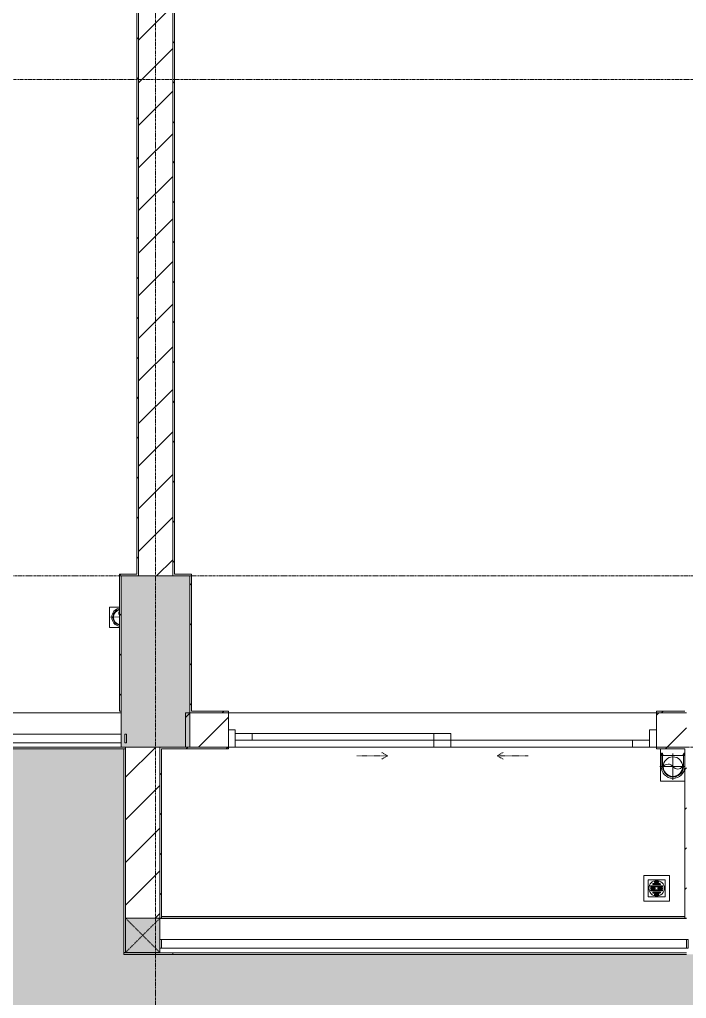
# Model space of a CAD drawing. Header units: millimetres. Extents: x 5359 to 218750, y -16347 to 109893.
# Drawn here: x 99159 to 103053, y 23068 to 28787 of the extents above; entities that cross this region are included whole.
import ezdxf

# ---------------------------------------------------------------- set-up
doc = ezdxf.new("R2010")
doc.units = ezdxf.units.MM
for name, pattern in [('Dash', [6, 3, -3]), ('Grid Line', [22.225, 12.7, -3.175, 3.175, -3.175]), ('IMPORT-CENTER _3_', [10.16, 6.35, -1.27, 1.27, -1.27])]:
    doc.linetypes.add(name, pattern=pattern)
for name, color, linetype, lineweight in [('0-1', 7, 'Continuous', 5), ('A-DOOR', 31, 'Continuous', 9), ('A-DOOR-FRAM', 31, 'Continuous', 9), ('A-DOOR-HDLN', 31, 'Dash', 9), ('A-FLOR-1', 9, 'Continuous', 9), ('A-FLOR-HRAL', 11, 'Continuous', 9), ('A-FLOR-HRAL-1', 9, 'Continuous', 9), ('A-FLOR-PATT', 8, 'Continuous', 9), ('A-WALL', 113, 'Continuous', 9), ('A-WALL-2', 9, 'Continuous', 9), ('A-WALL-3', 113, 'Continuous', 18), ('A-WALL-PATT-2', 9, 'Continuous', 9), ('A-WALL-PATT-3', 111, 'Continuous', 9), ('G-IMPT', 8, 'Continuous', 9), ('G-IMPT-1', 8, 'IMPORT-CENTER _3_', 9), ('I-WALL-1', 53, 'Continuous', 18), ('I-WALL-2', 9, 'Continuous', 9), ('M-EQPM', 50, 'Continuous', 9), ('S-BEAM-1', 9, 'Continuous', 9), ('S-COLS', 52, 'Continuous', 9), ('S-COLS-1', 253, 'Continuous', 5), ('S-COLS-2', 53, 'Continuous', 18), ('S-COLS-4', 52, 'Continuous', 18), ('S-COLS-5', 52, 'Dash', 9), ('S-COLS-HDLN', 52, 'Dash', 9), ('S-GRID-1', 1, 'Grid Line', 9)]:
    doc.layers.add(name, color=color, linetype=linetype, lineweight=lineweight)
pattern_1 = [(45, (0, 0), (-116.67262, 116.67262), [])]
pattern_2 = [(45, (0, 0), (-124.4508, 124.4508), [])]

# ---------------------------------------------------------------- blocks, each defined once
blk = doc.blocks.new('NCV_TKTC_KET CAU_rvt-1-TKCS_MB ĐỊNH VỊ CỔNG-HÀNG RÀO')
at = {"layer": 'S-COLS-1'}
h = blk.add_hatch(color=256, dxfattribs=at)
h.paths.add_polyline_path([(99782.6, 24536.9), (100152.6, 24536.9), (100152.6, 25536.9), (99752.6, 25536.9), (99752.6, 24536.9), (99772.6, 24536.9)])
h.paths.add_polyline_path([(99772.6, 24561.9), (99772.6, 24561.9), (99772.6, 24611.9), (99782.6, 24611.9), (99782.6, 24561.9)])
at = {"layer": 'S-BEAM-1'}
blk.add_line((103052.5, 23535.3), (99977.6, 23535.3), dxfattribs=at)
at = {"layer": 'S-COLS-2'}
for p, q in [((100152.6, 25536.9), (99752.6, 25536.9)), ((99752.6, 25536.9), (99752.6, 24536.9)), ((100152.6, 24536.9), (100152.6, 25536.9)), ((99752.6, 24536.9), (100152.6, 24536.9))]:
    blk.add_line(p, q, dxfattribs=at)
blk = doc.blocks.new('Railing - 50 x 10mm-457210-TKCS_MB ĐỊNH VỊ CỔNG-HÀNG RÀO')
at = {"layer": 'A-FLOR-HRAL-1'}
for p, q in [((25, 5), (-25, 5)), ((-25, 5), (-25, -5)), ((25, -5), (25, 5)), ((-25, -5), (25, -5))]:
    blk.add_line(p, q, dxfattribs=at)
blk = doc.blocks.new('Railing - Railing-641386-TKCS_MB ĐỊNH VỊ CỔNG-HÀNG RÀO')
at = {"layer": 'A-FLOR-HRAL-1'}
for p, q in [((76844.1, 15351.2), (75749.1, 15351.2)), ((75749.1, 15301.2), (76844.1, 15301.2))]:
    blk.add_line(p, q, dxfattribs=at)
at = {"extrusion": (0, 0, -1), "zscale": -1, "rotation": 90.00000000000072}
for p in [(-75744.1, 15326.2), (-76869.1, 15326.2)]:
    blk.add_blockref('Railing - 50 x 10mm-457210-TKCS_MB ĐỊNH VỊ CỔNG-HÀNG RÀO', p, dxfattribs=at)
blk = doc.blocks.new('NCV_TKTC_TANG 1_rvt-1-TKCS_MB ĐỊNH VỊ CỔNG-HÀNG RÀO')
at = {"layer": 'A-WALL-PATT-2'}
h = blk.add_hatch(dxfattribs=at)
h.set_pattern_fill('FP_3', color=256, style=0, pattern_type=2)
h.set_pattern_definition(pattern_1)
h.paths.add_polyline_path([(100062.6, 25546.9), (100062.6, 32236.9), (100052.6, 32236.9), (100052.6, 25546.9)])
h = blk.add_hatch(dxfattribs=at)
h.set_pattern_fill('FP_3', color=256, style=0, pattern_type=2)
h.set_pattern_definition(pattern_1)
h.paths.add_polyline_path([(99842.6, 25536.9), (99852.6, 25536.9), (99852.6, 28836.9), (99842.6, 28836.9), (99842.6, 25546.9)])
h = blk.add_hatch(dxfattribs=at)
h.set_pattern_fill('FP_3', color=256, style=0, pattern_type=2)
h.set_pattern_definition(pattern_1)
h.paths.add_polyline_path([(99742.6, 25536.9), (99842.6, 25536.9), (99842.6, 25546.9), (99742.6, 25546.9)])
h = blk.add_hatch(dxfattribs=at)
h.set_pattern_fill('FP_3', color=256, style=0, pattern_type=2)
h.set_pattern_definition(pattern_1)
h.paths.add_polyline_path([(99752.6, 24746.9), (99752.6, 25536.9), (99742.6, 25536.9), (99742.6, 24746.9)])
h = blk.add_hatch(dxfattribs=at)
h.set_pattern_fill('FP_3', color=256, style=0, pattern_type=2)
h.set_pattern_definition(pattern_1)
h.paths.add_polyline_path([(100152.6, 24746.9), (100162.6, 24746.9), (100162.6, 25546.9), (100152.6, 25546.9), (100152.6, 25075.3)])
h = blk.add_hatch(dxfattribs=at)
h.set_pattern_fill('FP_3', color=256, style=0, pattern_type=2)
h.set_pattern_definition(pattern_1)
h.paths.add_polyline_path([(100152.6, 24736.9), (100377.6, 24736.9), (100377.6, 24746.9), (100152.6, 24746.9)])
h.paths.add_polyline_path([(102877.6, 24736.9), (103042.6, 24736.9), (103042.6, 24746.9), (102877.6, 24746.9)])
h = blk.add_hatch(dxfattribs=at)
h.set_pattern_fill('FP_3', color=256, style=0, pattern_type=2)
h.set_pattern_definition(pattern_1)
h.paths.add_polyline_path([(99987.6, 24526.9), (100377.6, 24526.9), (100377.6, 24536.9), (99977.6, 24536.9), (99977.6, 24526.9)])
h.paths.add_polyline_path([(103042.6, 24526.9), (103042.6, 24536.9), (102877.6, 24536.9), (102877.6, 24526.9)])
h = blk.add_hatch(dxfattribs=at)
h.set_pattern_fill('FP_3', color=256, style=0, pattern_type=2)
h.set_pattern_definition(pattern_1)
h.paths.add_polyline_path([(103042.6, 23536.9), (103052.6, 23536.9), (103052.6, 24536.9), (103042.6, 24536.9), (103042.6, 24089)])
h = blk.add_hatch(dxfattribs=at)
h.set_pattern_fill('FP_3', color=256, style=0, pattern_type=2)
h.set_pattern_definition(pattern_1)
h.paths.add_polyline_path([(99987.6, 23536.9), (99987.6, 24526.9), (99977.6, 24526.9), (99977.6, 23536.9)])
at = {"layer": 'A-FLOR-1'}
for p, q in [((100377.6, 24736.9), (102877.6, 24736.9)), ((102877.6, 24736.9), (100377.6, 24736.9)), ((100417.6, 24536.9), (101577.6, 24536.9))]:
    blk.add_line(p, q, dxfattribs=at)
at = {"layer": 'A-WALL-2'}
for p, q in [((98652.9, 24736.9), (99752.6, 24736.9)), ((99752.6, 24536.9), (98652.9, 24536.9))]:
    blk.add_line(p, q, dxfattribs=at)
at = {"layer": 'I-WALL-1'}
for p, q in [((100052.6, 32236.9), (100052.6, 25546.9)), ((100062.6, 25546.9), (100062.6, 32226.9)), ((99842.6, 28826.9), (99842.6, 25546.9)), ((99852.6, 25536.9), (99852.6, 28836.9)), ((99842.6, 25546.9), (99742.6, 25546.9)), ((99742.6, 25546.9), (99742.6, 25536.9)), ((99742.6, 25536.9), (99742.6, 24746.9)), ((99752.6, 25536.9), (99842.6, 25536.9)), ((99752.6, 24746.9), (99752.6, 25536.9)), ((99842.6, 25536.9), (99852.6, 25536.9)), ((100052.6, 25546.9), (100052.6, 25536.9)), ((100052.6, 25536.9), (100152.6, 25536.9)), ((100152.6, 25546.9), (100062.6, 25546.9)), ((100162.6, 25546.9), (100152.6, 25546.9)), ((100152.6, 25536.9), (100152.6, 24746.9)), ((100162.6, 24746.9), (100162.6, 25546.9)), ((99742.6, 24746.9), (99752.6, 24746.9)), ((100152.6, 24746.9), (100152.6, 24736.9)), ((100152.6, 24736.9), (100377.6, 24736.9)), ((100377.6, 24746.9), (100162.6, 24746.9)), ((100377.6, 24736.9), (100377.6, 24746.9)), ((103042.6, 24746.9), (102877.6, 24746.9)), ((102877.6, 24746.9), (102877.6, 24736.9)), ((102877.6, 24736.9), (103042.6, 24736.9)), ((100377.6, 24536.9), (99977.6, 24536.9)), ((99977.6, 24536.9), (99977.6, 24526.9)), ((100377.6, 24526.9), (100377.6, 24536.9)), ((103042.6, 24536.9), (102877.6, 24536.9)), ((102877.6, 24536.9), (102877.6, 24526.9)), ((103052.6, 24536.9), (103042.6, 24536.9)), ((99977.6, 24526.9), (99977.6, 23536.9)), ((99987.6, 24526.9), (100377.6, 24526.9)), ((99987.6, 23536.9), (99987.6, 24526.9)), ((102877.6, 24526.9), (103042.6, 24526.9)), ((103042.6, 24526.9), (103042.6, 23536.9)), ((99977.6, 23536.9), (99987.6, 23536.9)), ((103042.6, 23536.9), (103052.6, 23536.9))]:
    blk.add_line(p, q, dxfattribs=at)
at = {"layer": 'I-WALL-2'}
for p, q in [((99987.6, 23546.9), (103042.6, 23546.9)), ((103042.6, 23536.9), (99987.6, 23536.9))]:
    blk.add_line(p, q, dxfattribs=at)
at = {"layer": 'A-FLOR-HRAL-1'}
blk.add_blockref('Railing - Railing-641386-TKCS_MB ĐỊNH VỊ CỔNG-HÀNG RÀO', (22908.5, 9260.7), dxfattribs=at)
blk = doc.blocks.new('DEG_02-DEG_03 - DEG_02-2500x2400mm-CỬA ĐI 02 CÁNH TRƯỢT-625766-TKCS_MB ĐỊNH VỊ CỔNG-HÀNG RÀO')
at = {"layer": 'A-DOOR'}
for p, q in [((-1110, 100), (-1210, 100)), ((-1210, 100), (-1210, 60)), ((-1210, 60), (-1110, 60)), ((-1110, 60), (-1110, 100)), ((-1110, 100), (-50, 100)), ((-50, 60), (-1110, 60)), ((50, 100), (-50, 100)), ((-50, 100), (-50, 60)), ((50, 60), (-50, 60)), ((-50, 60), (-50, 20)), ((-50, 60), (50, 60)), ((50, 60), (50, 100)), ((50, 20), (50, 60)), ((50, 60), (1110, 60)), ((1210, 60), (1110, 60)), ((1110, 60), (1110, 20)), ((1210, 20), (1210, 60)), ((-50, 20), (50, 20)), ((1110, 20), (50, 20)), ((1110, 20), (1210, 20))]:
    blk.add_line(p, q, dxfattribs=at)
at = {"layer": 'A-DOOR-FRAM'}
for p, q in [((-1210, 100), (-1250, 100)), ((-1250, 100), (-1250, 0)), ((-1210, 0), (-1210, 100)), ((1250, 100), (1210, 100)), ((1210, 100), (1210, 0)), ((1250, 0), (1250, 100)), ((-1250, 0), (-1210, 0)), ((1210, 0), (1250, 0))]:
    blk.add_line(p, q, dxfattribs=at)
at = {"layer": 'A-DOOR-HDLN'}
for p, q in [((-500.4, 151.1), (-320.4, 151.1)), ((-320.4, 151.1), (-355, 171.1)), ((-320.4, 151.1), (-355, 131.1)), ((320.4, 151.1), (355, 171.1)), ((320.4, 151.1), (355, 131.1)), ((500.4, 151.1), (320.4, 151.1))]:
    blk.add_line(p, q, dxfattribs=at)
blk = doc.blocks.new('Railing - 50 x 10mm-1251311-TKCS_MB ĐỊNH VỊ CỔNG-HÀNG RÀO')
at = {"layer": 'A-FLOR-HRAL'}
for p, q in [((25, 5), (-25, 5)), ((-25, 5), (-25, -5)), ((25, -5), (25, 5)), ((-25, -5), (25, -5))]:
    blk.add_line(p, q, dxfattribs=at)
blk = doc.blocks.new('Railing - Railing-1602768-TKCS_MB ĐỊNH VỊ CỔNG-HÀNG RÀO')
at = {"layer": 'A-FLOR-HRAL'}
for p, q in [((103052.5, 23412.4), (99987.5, 23412.4)), ((99987.5, 23362.4), (103052.5, 23362.4))]:
    blk.add_line(p, q, dxfattribs=at)
at = {"extrusion": (0, 0, -1), "zscale": -1, "rotation": 90}
for p in [(-99982.5, 23387.4), (-103057.5, 23387.4)]:
    blk.add_blockref('Railing - 50 x 10mm-1251311-TKCS_MB ĐỊNH VỊ CỔNG-HÀNG RÀO', p, dxfattribs=at)
blk = doc.blocks.new('TKTC_XREF_251221_MB TANG 1 - TKTC_XREF_260130_MB TANG 1_dwg_THU NUOC - THU NUOC-444531-TKCS_MB TẦNG 1-4202124-TKCS_MB ĐỊNH VỊ CỔNG-HÀNG RÀO')
at = {"layer": 'M-EQPM'}
for p, q in [((-23.3, 10.8), (40.9, 10.8)), ((40.9, 4.8), (-23.3, 4.8)), ((-11, 23.3), (28.5, 23.3)), ((28.5, 17.3), (-11, 17.3)), ((-1.1, 35.6), (18.5, 35.6)), ((18.5, 29.6), (-1.1, 29.6)), ((-23.3, -13.6), (40.9, -13.6)), ((40.9, -19.6), (-23.3, -19.6)), ((-11, -26.1), (28.5, -26.1)), ((28.5, -32.1), (-11, -32.1)), ((-1.1, -38.5), (18.5, -38.5)), ((18.5, -44.5), (-1.1, -44.5))]:
    blk.add_line(p, q, dxfattribs=at)
at = {"layer": 'M-EQPM', "flags": 128}
for points in [[(83.7, -79.4), (83.7, 70.6), (-66.3, 70.6), (-66.3, -79.4)], [(58.7, -54.4), (58.7, 45.6), (-41.3, 45.6), (-41.3, -54.4)]]:
    blk.add_lwpolyline(points, close=True, dxfattribs=at)
for points in [[(-23.3, -1.2), (0.7, -1.2), (0.7, -7.2), (-23.3, -7.2)], [(40.9, -7.2), (16.7, -7.2), (16.7, -1.2), (40.9, -1.2)]]:
    blk.add_lwpolyline(points, dxfattribs=at)
at = {"layer": 'M-EQPM'}
for centre, radius, start, end in [((8.7, -4.4), 45, 360, 180), ((8.7, -4.4), 45, 360, 180), ((-23.3, 7.8), 3, 90, 270), ((-11, 20.3), 3, 90, 270), ((-1.1, 32.6), 3, 90, 270), ((18.5, 32.6), 3, 270, 90), ((28.5, 20.3), 3, 270, 90), ((40.9, 7.8), 3, 270, 90), ((8.7, -4.4), 45, 180, 360), ((8.7, -4.4), 45, 180, 360), ((-23.3, -4.2), 3, 90, 270), ((-23.3, -16.6), 3, 90, 270), ((-11, -29.1), 3, 90, 270), ((-1.1, -41.5), 3, 90, 270), ((18.5, -41.5), 3, 270, 90), ((28.5, -29.1), 3, 270, 90), ((40.9, -4.2), 3, 270, 90), ((40.9, -16.6), 3, 270, 90)]:
    blk.add_arc(centre, radius, start, end, dxfattribs=at)
blk = doc.blocks.new('TKTC_XREF_251221_MB TANG 1 - TKTC_XREF_260130_MB TANG 1_dwg_CUM U_DN100-V132-TKCS_MB ĐỊNH VỊ CỔNG-HÀNG RÀO')
at = {"layer": 'G-IMPT'}
blk.add_hatch(color=256, dxfattribs=at).paths.add_polyline_path([(61, 0), (58.9, -15.8), (52.8, -30.5), (43.1, -43.1), (30.5, -52.8), (15.8, -58.9), (0, -61), (0, -57), (14.8, -55.1), (28.5, -49.4), (40.3, -40.3), (49.4, -28.5), (55.1, -14.8), (57, 0), (55.1, 14.8), (49.4, 28.5), (40.3, 40.3), (28.5, 49.4), (14.8, 55.1), (0, 57), (0, 61), (15.8, 58.9), (30.5, 52.8), (43.1, 43.1), (52.8, 30.5), (58.9, 15.8)])
for p, q in [((-79.1, 66.6), (-79.1, 63.4)), ((-76.6, 66.6), (-76.6, 63.4)), ((-74.6, 66.6), (-74.6, 63.4)), ((-72.7, 69.3), (-72.7, 60.7)), ((-66.9, 67.9), (-71.7, 67.9)), ((-66.9, 62.1), (-71.7, 62.1)), ((-65, 69), (0, 69)), ((-79.1, -63.4), (-79.1, -66.6)), ((-76.6, -63.4), (-76.6, -66.6)), ((-74.6, -63.4), (-74.6, -66.6)), ((-72.7, -60.7), (-72.7, -68.6)), ((-66.9, -62.1), (-71.7, -62.1)), ((-66.9, -67.9), (-71.7, -67.9))]:
    blk.add_line(p, q, dxfattribs=at)
at = {"layer": 'G-IMPT', "flags": 128}
for points in [[(-72.7, 67.6), (-78.1, 67.6), (-78.1, 62.4), (-72.7, 62.4)], [(-71.7, 59.2), (-66.9, 59.2), (-66.9, 70.8), (-71.7, 70.8)], [(-66.9, 70.8), (-66.9, 72.7), (-65, 72.7), (-65, 57.3), (-66.9, 57.3), (-66.9, 59.2)], [(-65, 61), (0, 61), (0, 57)], [(-66.9, -59.2), (-66.9, -57.3), (-65, -57.3), (-65, -68.7)], [(-65, -61), (0, -61), (0, -57)], [(-72.7, -62.4), (-78.1, -62.4), (-78.1, -67.6), (-72.7, -67.6)], [(-66.9, -68.7), (-66.9, -59.2), (-71.7, -59.2)]]:
    blk.add_lwpolyline(points, dxfattribs=at)
at = {"layer": 'G-IMPT'}
for centre, radius, start, end in [((-78.1, 66.6), 0.96, 90, 180), ((-78.1, 63.4), 0.96, 180, 270), ((-71.1, 69.3), 1.56, 112.61986, 247.38014), ((-67.9, 65), 4.8, 143.1301, 216.8699), ((-71.1, 60.7), 1.56, 112.61986, 247.38014), ((0, 0), 69, 271.95476, 90), ((0, 0), 61, 270, 90), ((0, 0), 57, 270, 90), ((-78.1, -63.4), 0.96, 90, 180), ((-78.1, -66.6), 0.96, 180, 270), ((-71.1, -60.7), 1.56, 112.61986, 247.38014), ((-67.9, -65), 4.8, 143.1301, 216.8699)]:
    blk.add_arc(centre, radius, start, end, dxfattribs=at)
blk = doc.blocks.new('TKTC_XREF_251221_MB TANG 1 - TKTC_XREF_260130_MB TANG 1_dwg_$cc-V106-TKCS_MB ĐỊNH VỊ CỔNG-HÀNG RÀO')
at = {"layer": 'G-IMPT'}
blk.add_circle((0, 0), 0.5, dxfattribs=at)
for centre, radius, start, end in [((0, 0), 0.5, 90, 270), ((0.188, 0.25), 0.313, 126.8699, 233.1301), ((-0.188, -0.25), 0.313, 306.8699, 53.1301)]:
    blk.add_arc(centre, radius, start, end, dxfattribs=at)
at = {"layer": 'G-IMPT-1'}
for p, q in [((0, -0.673), (0, 0.607)), ((-0.673, 0), (0.673, 0))]:
    blk.add_line(p, q, dxfattribs=at)
blk = doc.blocks.new('TKTC_XREF_251221_MB TANG 1 - TKTC_XREF_260130_MB TANG 1_dwg_CUM U_DN100-V170-TKCS_MB ĐỊNH VỊ CỔNG-HÀNG RÀO')
at = {"layer": 'G-IMPT'}
blk.add_hatch(color=256, dxfattribs=at).paths.add_polyline_path([(11, -59.5), (11, -55.5), (14.8, -55.1), (28.5, -49.4), (40.3, -40.3), (49.4, -28.5), (55.1, -14.8), (57, 0), (55.1, 14.8), (49.4, 28.5), (40.3, 40.3), (28.5, 49.4), (11.2, 59.5), (15.8, 58.9), (30.5, 52.8), (43.1, 43.1), (52.8, 30.5), (58.9, 15.8), (61, 0), (58.9, -15.8), (52.8, -30.5), (43.1, -43.1), (30.5, -52.8), (15.8, -58.9)])
for radius, start, end in [(69, 280.15776, 79.69853), (61, 281.50002, 78.35761), (57, 282.31245, 77.54599)]:
    blk.add_arc((0, 0), radius, start, end, dxfattribs=at)
blk = doc.blocks.new('TKTC_XREF_251221_MB TANG 1 - TKTC_XREF_260130_MB TANG 1_dwg_$cc-V171-TKCS_MB ĐỊNH VỊ CỔNG-HÀNG RÀO')
at = {"layer": 'G-IMPT'}
for centre, radius, start, end in [((0, 0), 0.5, 100.78258, 258.54876), ((0, 0), 0.5, 101.96065, 257.49238), ((0.188, 0.25), 0.313, 160.19805, 199.38513)]:
    blk.add_arc(centre, radius, start, end, dxfattribs=at)
at = {"layer": 'G-IMPT-1'}
blk.add_line((-0.673, 0), (-0.08, 0), dxfattribs=at)
blk = doc.blocks.new('TKTC_XREF_251221_MB TANG 1 - TKTC_XREF_260130_MB TANG 1_dwg-4202109-TKCS_MB ĐỊNH VỊ CỔNG-HÀNG RÀO')
at = {"layer": 'G-IMPT'}
for p, q in [((-103409.1, -375992.1), (-103469, -375992.1)), ((-100108.7, -376859), (-100249.6, -376859))]:
    blk.add_line(p, q, dxfattribs=at)
at = {"layer": 'G-IMPT', "flags": 128}
for points in [[(-103469, -375992), (-103469, -376111.5), (-103409.1, -376111.5)], [(-100108.7, -376858.9), (-100249.9, -376858.9), (-100249.6, -376819.7)], [(-100249.6, -376859), (-100249.6, -377008.7), (-100109.1, -377008.7)]]:
    blk.add_lwpolyline(points, dxfattribs=at)
at = {"xscale": 90.00000000005114, "yscale": 90.00000000005114, "zscale": 90.00000000005114, "rotation": 0.304717521727566}
blk.add_blockref('TKTC_XREF_251221_MB TANG 1 - TKTC_XREF_260130_MB TANG 1_dwg_$cc-V171-TKCS_MB ĐỊNH VỊ CỔNG-HÀNG RÀO', (-103401.9, -376049.6), dxfattribs=at)
at = {"extrusion": (0, 0, -1)}
for name, p, xscale, yscale, zscale, rotation in [('TKTC_XREF_251221_MB TANG 1 - TKTC_XREF_260130_MB TANG 1_dwg_CUM U_DN100-V170-TKCS_MB ĐỊNH VỊ CỔNG-HÀNG RÀO', (103400.3, -376051.4), 0.789473684210524, 0.789473684210524, -0.7894736842105241, 0.06930925665188988), ('TKTC_XREF_251221_MB TANG 1 - TKTC_XREF_260130_MB TANG 1_dwg_$cc-V106-TKCS_MB ĐỊNH VỊ CỔNG-HÀNG RÀO', (100178.1, -376923.9), 113.7150000000073, 113.7150000000073, -113.7150000000073, 89.99900866374671), ('TKTC_XREF_251221_MB TANG 1 - TKTC_XREF_260130_MB TANG 1_dwg_CUM U_DN100-V132-TKCS_MB ĐỊNH VỊ CỔNG-HÀNG RÀO', (100177.2, -376923.9), 0.9975000000000007, 0.9975000000000007, -0.9975000000000008, 270.0009913382951)]:
    blk.add_blockref(name, p, dxfattribs=dict(at, xscale=xscale, yscale=yscale, zscale=zscale, rotation=rotation))
at = {"extrusion": (0, 0, -1), "zscale": -1}
blk.add_blockref('TKTC_XREF_251221_MB TANG 1 - TKTC_XREF_260130_MB TANG 1_dwg_THU NUOC - THU NUOC-444531-TKCS_MB TẦNG 1-4202124-TKCS_MB ĐỊNH VỊ CỔNG-HÀNG RÀO', (100264.5, -377630.4), dxfattribs=at)
blk = doc.blocks.new('TKTC_XREF_251221_MB TANG 1 - TKTC_XREF_251221_MB TANG 1-2038492-TKCS_MB ĐỊNH VỊ CỔNG-HÀNG RÀO')
blk.add_blockref('TKTC_XREF_251221_MB TANG 1 - TKTC_XREF_260130_MB TANG 1_dwg-4202109-TKCS_MB ĐỊNH VỊ CỔNG-HÀNG RÀO', (169499.1, 384109.7))
blk = doc.blocks.new('G1_SOF - BO TRU - 200x200-3050151-TKCS_MB ĐỊNH VỊ CỔNG-HÀNG RÀO')
at = {"layer": 'S-COLS-HDLN'}
for p, q in [((-100, 100), (100, -100)), ((100, 100), (-100, -100))]:
    blk.add_line(p, q, dxfattribs=at)

msp = doc.modelspace()

# ---------------------------------------------------------------- hatches: boundary and pattern name
at = {"layer": 'A-FLOR-PATT'}
h = msp.add_hatch(dxfattribs=at)
h.set_pattern_fill('FP_14', color=256, style=0, pattern_type=2)
h.set_pattern_definition([(0, (167.64, 11.2), (558.8, 558.8), [83.82, -16.764, 22.352, -16.764, -419.1]), (0, (167.64, 11.2), (558.8, 558.8), [-139.7, 83.82, -335.28]), (0, (139.7, 27.94), (558.8, 558.8), [55.88, -41.91, 83.82, -41.91, -335.28]), (0, (139.7, 27.94), (558.8, 558.8), [-223.52, 55.88, -279.4]), (0, (335.3, 251.46), (558.8, 558.8), [69.85, -27.94, 69.85, -391.16]), (0, (55.9, 363.2), (558.8, 558.8), [27.94, -55.88, 27.94, -447.04]), (90, (111.76, 363.2), (-558.8, 558.8), [50.292, -508.508]), (90, (279.4, 27.94), (-558.8, 558.8), [55.88, -502.92]), (90, (419.1, 251.46), (-558.8, 558.8), [55.88, -502.92]), (45, (352.04, 22.35), (0, 558.7996), [55.88, -734.383]), (135, (206.76, 22.35), (-558.7996, 0), [55.88, -734.383]), (63.435, (335.28, 25.15), (-0.0005, 558.8001), [55.88, -1193.635]), (75.964, (307.34, 27.94), (-0.00237, 558.80038), [55.88, -2248.111]), (75.964, (447.04, 251.46), (-0.00237, 558.80038), [44.704, -2259.287]), (75.964, (122.94, 363.22), (-0.00237, 558.80038), [39.116, -2264.875]), (104.036, (251.46, 27.94), (0.00237, 558.80038), [55.88, -2248.111]), (104.036, (391.16, 251.46), (0.00237, 558.80038), [44.704, -2259.287]), (104.036, (100.58, 363.22), (0.00237, 558.80038), [39.116, -2264.875]), (116.565, (223.52, 25.15), (0.0005, 558.8001), [55.88, -1193.634])])
h.paths.add_polyline_path([(95052.6, 23332.4), (95052.6, 23332.4), (95052.6, 24521.1), (95062.6, 24521.1), (95062.6, 23332.4), (95057.6, 23332.4), (95057.6, 23327.4), (95052.6, 23332.3)])
h.paths.add_polyline_path([(111876.9, 20988.2), (116092.6, 20990), (116092.6, 24536.9), (115052.6, 24536.9), (115052.6, 24526.9), (111462.6, 24526.9), (111462.6, 23335.3), (111452.6, 23336.9), (111452.6, 23325.3), (111252.6, 23325.3), (111252.5, 23335.3), (108177.6, 23335.3), (108177.6, 23325.3), (107967.6, 23325.3), (107967.6, 24535.2), (106852.6, 24535.2), (106852.6, 24526.9), (103262.6, 24526.9), (103262.6, 23337.4), (103262.6, 23335.3), (103262.6, 23325.3), (99767.6, 23325.3), (99767.6, 23335.3), (99767.6, 23337.4), (99767.6, 24526.1), (95062.6, 24526.1), (95062.6, 24536.1), (95052.6, 24536.9), (95052.6, 23327.4), (86277.6, 23327.4), (86277.6, 23337.4), (86267.6, 23337.4), (86267.6, 24526.9), (83752.6, 24526.9), (83752.6, 20988.2), (102193.5, 20988.2)])
at = {"layer": 'A-WALL-PATT-3'}
h = msp.add_hatch(dxfattribs=at)
h.set_pattern_fill('FP_1', color=256, style=0, pattern_type=2)
h.set_pattern_definition(pattern_2)
h.paths.add_polyline_path([(100052.6, 25536.9), (100052.6, 28836.9), (99852.6, 28836.9), (99852.6, 25536.9)])
h.paths.add_polyline_path([(99852.6, 29036.9), (100052.6, 29036.9), (100052.6, 32237), (99852.6, 32237), (99852.6, 30992.8)])
h = msp.add_hatch(dxfattribs=at)
h.set_pattern_fill('FP_1', color=256, style=0, pattern_type=2)
h.set_pattern_definition(pattern_2)
h.paths.add_polyline_path([(100377.6, 24536.9), (100377.6, 24736.9), (100127.6, 24736.9), (100127.6, 24536.9)])
h.paths.add_polyline_path([(103052.6, 24536.9), (103052.6, 24736.9), (102877.6, 24736.9), (102877.6, 24536.9)])
h = msp.add_hatch(dxfattribs=at)
h.set_pattern_fill('FP_1', color=256, style=0, pattern_type=2)
h.set_pattern_definition(pattern_2)
h.paths.add_polyline_path([(99777.5, 23536.9), (99977.5, 23536.9), (99977.5, 24536.9), (99777.5, 24536.9), (99777.5, 24089)])
at = {"layer": 'S-COLS-1'}
msp.add_hatch(color=256, dxfattribs=at).paths.add_polyline_path([(99977.5, 23336.9), (99977.5, 23536.9), (99777.5, 23536.9), (99777.5, 23336.9)])

# ---------------------------------------------------------------- linework, layer by layer
at = {"layer": 'A-WALL'}
for p, q in [((100377.6, 24736.9), (102877.6, 24736.9)), ((98652.6, 24536.1), (99777.5, 24536.1)), ((101577.6, 24536.9), (100417.6, 24536.9)), ((99767.6, 24526.1), (98652.6, 24526.1)), ((99777.5, 23536.9), (99977.5, 23536.9)), ((99977.5, 23336.9), (99777.5, 23336.9)), ((100052.6, 23335.3), (103052.6, 23335.3)), ((103052.6, 23325.3), (100052.6, 23325.3))]:
    msp.add_line(p, q, dxfattribs=at)
at = {"layer": 'A-WALL-3'}
for p, q in [((99852.6, 28836.9), (99852.6, 25536.9)), ((100052.6, 25536.9), (100052.6, 28836.9)), ((99852.6, 25536.9), (100052.6, 25536.9)), ((100377.6, 24736.9), (100127.6, 24736.9)), ((100127.6, 24736.9), (100127.6, 24536.9)), ((100377.6, 24636.9), (100377.6, 24736.9)), ((103052.6, 24736.9), (102877.6, 24736.9)), ((102877.6, 24736.9), (102877.6, 24636.9)), ((99977.5, 24536.9), (99777.5, 24536.9)), ((99777.5, 24536.9), (99777.5, 23536.9)), ((99977.5, 23536.9), (99977.5, 24536.9)), ((100127.6, 24536.9), (100377.6, 24536.9)), ((102877.6, 24536.9), (103052.6, 24536.9)), ((99777.6, 24526.1), (99767.6, 24526.1)), ((99767.6, 24526.1), (99767.6, 23337.4)), ((99777.6, 23337.4), (99777.6, 24526.1)), ((99767.6, 23337.4), (99777.6, 23337.4)), ((100052.6, 23335.3), (99767.6, 23335.3)), ((99767.6, 23335.3), (99767.6, 23325.3)), ((99777.5, 23336.9), (99777.5, 23335.3)), ((99977.5, 23335.3), (99977.5, 23336.9)), ((100052.6, 23325.3), (100052.6, 23335.3)), ((99767.6, 23325.3), (100052.6, 23325.3))]:
    msp.add_line(p, q, dxfattribs=at)
at = {"layer": 'S-COLS'}
for p, q in [((99977.5, 23536.9), (99777.5, 23536.9)), ((99777.5, 23336.9), (99977.5, 23336.9))]:
    msp.add_line(p, q, dxfattribs=at)
at = {"layer": 'S-COLS-4'}
for p, q in [((99777.5, 23536.9), (99777.5, 23336.9)), ((99977.5, 23412.4), (99977.5, 23536.9)), ((99977.5, 23336.9), (99977.5, 23362.4))]:
    msp.add_line(p, q, dxfattribs=at)
at = {"layer": 'S-GRID-1'}
for p, q in [((99952.6, 13102.5), (99952.6, 80482.7)), ((135474.6, 28436.9), (24837.1, 28436.9)), ((132680.6, 25536.9), (27631.1, 25536.9)), ((135474.6, 24536.9), (24837.1, 24536.9))]:
    msp.add_line(p, q, dxfattribs=at)

# ---------------------------------------------------------------- block references
at = {"layer": '0-1'}
for name in ['NCV_TKTC_KET CAU_rvt-1-TKCS_MB ĐỊNH VỊ CỔNG-HÀNG RÀO', 'NCV_TKTC_TANG 1_rvt-1-TKCS_MB ĐỊNH VỊ CỔNG-HÀNG RÀO']:
    msp.add_blockref(name, (0, 0), dxfattribs=at)
at = {"layer": 'A-DOOR', "rotation": 180}
msp.add_blockref('DEG_02-DEG_03 - DEG_02-2500x2400mm-CỬA ĐI 02 CÁNH TRƯỢT-625766-TKCS_MB ĐỊNH VỊ CỔNG-HÀNG RÀO', (101627.6, 24636.9), dxfattribs=at)
at = {"layer": 'A-FLOR-HRAL'}
msp.add_blockref('Railing - Railing-1602768-TKCS_MB ĐỊNH VỊ CỔNG-HÀNG RÀO', (0, 0), dxfattribs=at)
at = {"layer": 'M-EQPM'}
msp.add_blockref('TKTC_XREF_251221_MB TANG 1 - TKTC_XREF_251221_MB TANG 1-2038492-TKCS_MB ĐỊNH VỊ CỔNG-HÀNG RÀO', (33652.6, 17236.9), dxfattribs=at)
at = {"layer": 'S-COLS-5'}
msp.add_blockref('G1_SOF - BO TRU - 200x200-3050151-TKCS_MB ĐỊNH VỊ CỔNG-HÀNG RÀO', (99877.5, 23436.9), dxfattribs=at)

doc.saveas('drawing.dxf')
